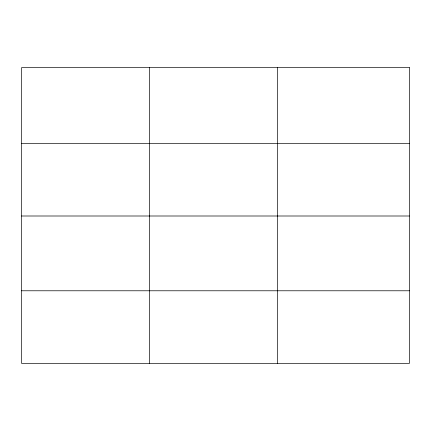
<?xml version="1.0" encoding="UTF-8"?>
<svg xmlns="http://www.w3.org/2000/svg" width="431" height="431" viewBox="0 0 431 431"><rect width="100%" height="100%" fill="white"/><g stroke="black" fill="none" stroke-linecap="round" stroke-linejoin="round"><path stroke-width="0.65" d="M21.55 143.426L409.45 143.426M21.55 216.001L409.45 216.001M21.55 290.78L409.45 290.78M277.564 67.645L277.564 363.355M149.557 67.645L149.557 363.355M409.45 67.645L21.55 67.645L21.55 363.355L409.45 363.355L409.45 67.645"/></g></svg>
